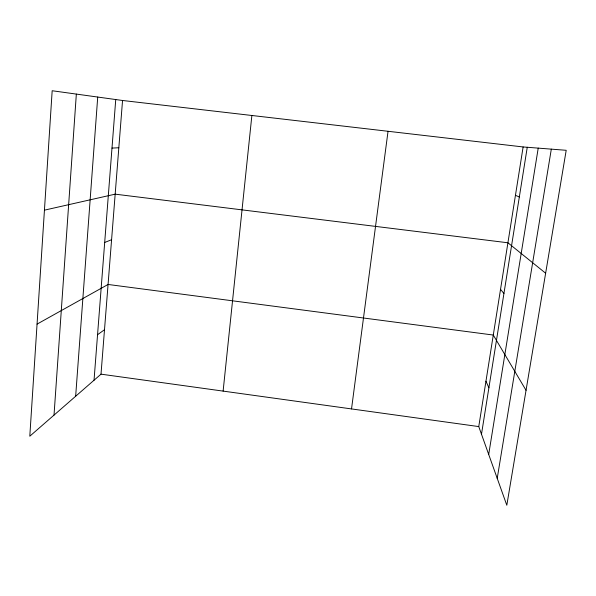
<?xml version="1.0" encoding="UTF-8"?>
<svg xmlns="http://www.w3.org/2000/svg" width="596" height="596" viewBox="0 0 596 596"><rect width="100%" height="100%" fill="white"/><g stroke="black" fill="none" stroke-linecap="round" stroke-linejoin="round"><path stroke-width="0.89" d="M54.02 415.114L76.34 94.086M75.655 396.258L97.722 97.051M94.034 380.241L115.743 99.539M101.007 374.161L122.545 100.486L52.172 90.741L29.8 436.212L101.007 374.161L478.759 426.58L506.816 505.259L566.2 150.296L523.124 146.951L122.545 100.486M223.12 391.103L251.877 115.482M351.528 408.923L388.041 131.276M478.759 426.58L523.124 146.951M481.486 434.231L527.259 147.272M488.698 454.45L538.225 148.121M497.22 478.357L551.315 149.142M97.55 334.721L104.509 329.722M37.056 324.12L108.07 284.463L493.279 335.041L526.044 390.305M104.687 242.46L111.586 239.726M44.439 210.157L115.17 194.162L507.919 242.781L545.638 273.221M111.988 148.091L118.82 147.756M515.451 195.324L519.332 196.978M500.536 289.343L503.933 293.508M485.949 381.246L488.899 387.772"/></g></svg>
